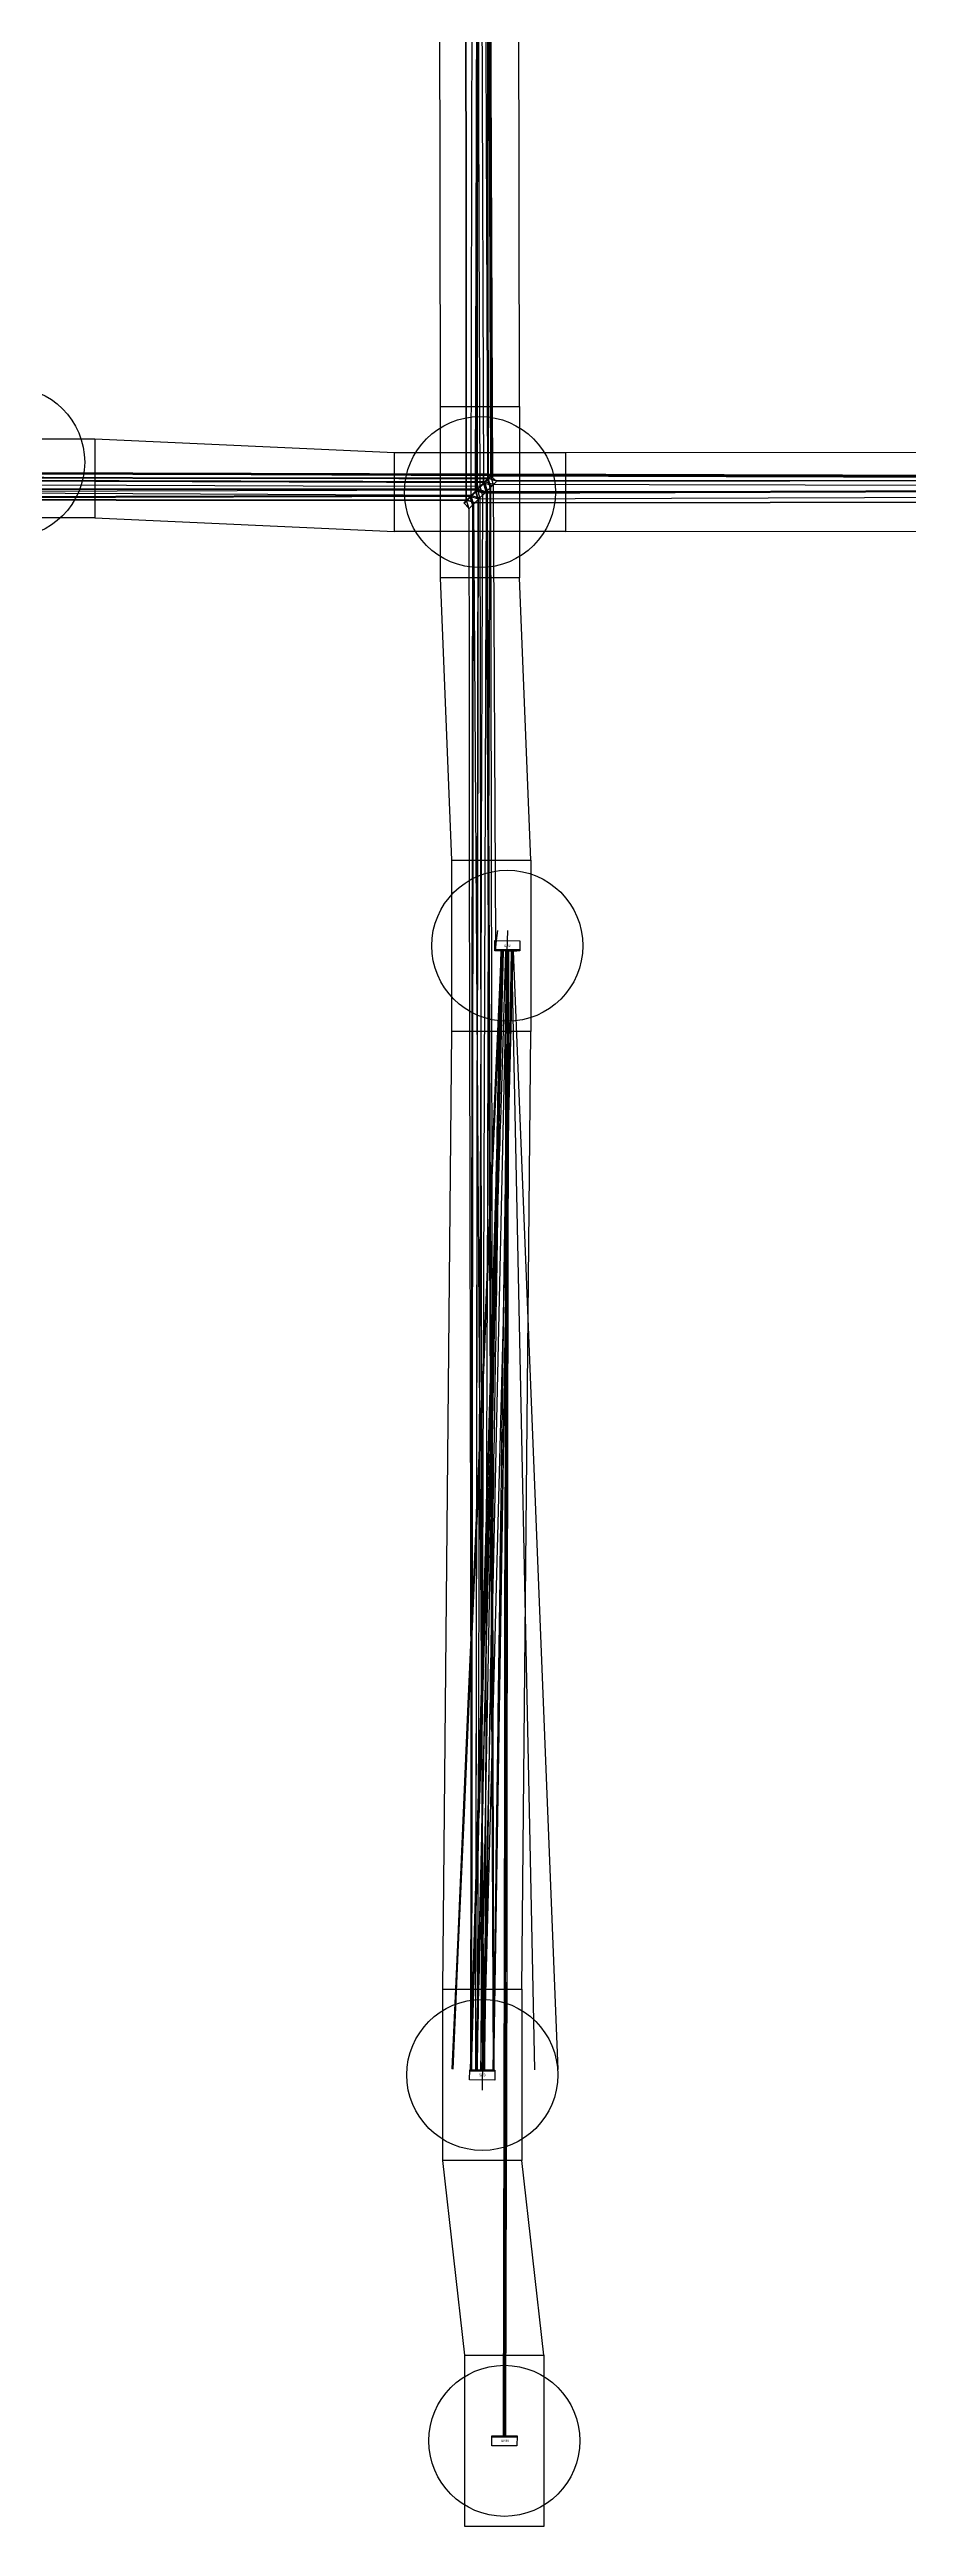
# Model space of a CAD drawing. Header units: millimetres. Extents: x 0 to 3047020, y 0 to 3043599.
# Drawn here: x 16114 to 24646, y 0 to 24592 of the extents above; entities that cross this region are included whole.
import ezdxf

# ---------------------------------------------------------------- set-up
doc = ezdxf.new("R2010")
doc.units = ezdxf.units.MM
for name, color, linetype in [('main_beam', 1, 'Continuous'), ('main_beam_width', 6, 'Continuous'), ('Mirrors', 7, 'Continuous'), ('poxpoy_beam', 5, 'Continuous'), ('poxpoy_beam_width', 4, 'Continuous'), ('stray_beam', 3, 'Continuous'), ('text', 7, 'Continuous'), ('Vacuum', 7, 'Continuous')]:
    doc.layers.add(name, color=color, linetype=linetype)
doc.styles.add('VCDSTYLE03', font='txt')

msp = doc.modelspace()

# ---------------------------------------------------------------- linework, layer by layer
at = {"layer": 'main_beam', "color": 5}
for p, q in [((20348, 43298), (20362, 20226)), ((20348, 43298), (20362, 20226)), ((20362, 20226), (20348, 43298)), ((20362, 20226), (4598, 20234)), ((20362, 20226), (4598, 20234)), ((20362, 20226), (4598, 20234)), ((20362, 20226), (4598, 20234)), ((4598, 20234), (20362, 20226)), ((20362, 20226), (20387, 20138)), ((20450, 20201), (20362, 20226)), ((20362, 20226), (20387, 20138)), ((20450, 20201), (20362, 20226)), ((20362, 20226), (20387, 20138)), ((20362, 20226), (20387, 20138)), ((20362, 20226), (20450, 20201)), ((46719, 20217), (20450, 20201)), ((46719, 20217), (20450, 20201)), ((20450, 20201), (46719, 20217)), ((20387, 20138), (20414, 4532)), ((20387, 20138), (20414, 4532)), ((20387, 20138), (20414, 4532)), ((20387, 20138), (20414, 4532)), ((20414, 4532), (20661, 15641)), ((20414, 4532), (20661, 15641)), ((20414, 4532), (20661, 15641)), ((20414, 4532), (20661, 15641)), ((20661, 15641), (20633, 900)), ((20661, 15641), (20633, 900)), ((20661, 15641), (20633, 900)), ((20661, 15641), (20633, 900))]:
    msp.add_line(p, q, dxfattribs=at)
at = {"layer": 'main_beam_width', "color": 2}
for points in [[(20242, 43298), (20244, 40723), (20245, 38147), (20246, 35572), (20247, 32996), (20249, 30420), (20250, 27845), (20251, 25269), (20253, 22694), (20254, 20118)], [(20254, 20118), (20253, 22694), (20251, 25269), (20250, 27845), (20249, 30420), (20247, 32996), (20246, 35572), (20245, 38147), (20244, 40723), (20242, 43298)], [(20243, 43298), (20244, 40723), (20245, 38147), (20246, 35572), (20248, 32996), (20249, 30421), (20250, 27845), (20251, 25269), (20253, 22694), (20254, 20118)], [(20454, 43298), (20456, 40747), (20458, 38195), (20460, 35644), (20461, 33092), (20463, 30541), (20465, 27989), (20467, 25438), (20468, 22886), (20470, 20334)], [(20455, 43298), (20456, 40747), (20458, 38195), (20460, 35644), (20462, 33092), (20463, 30541), (20465, 27989), (20467, 25438), (20469, 22886), (20470, 20335)], [(20470, 20335), (20469, 22886), (20467, 25438), (20465, 27989), (20463, 30541), (20462, 33092), (20460, 35644), (20458, 38195), (20456, 40747), (20455, 43298)], [(20471, 20335), (18707, 20336), (16943, 20337), (15180, 20338), (13416, 20339), (11652, 20340), (9888, 20341), (8125, 20342), (6361, 20344), (4597, 20345)], [(20470, 20334), (18707, 20336), (16943, 20337), (15179, 20338), (13416, 20339), (11652, 20340), (9888, 20341), (8125, 20342), (6361, 20343), (4597, 20344)], [(20470, 20335), (18707, 20336), (16943, 20337), (15179, 20338), (13416, 20339), (11652, 20340), (9888, 20341), (8125, 20342), (6361, 20343), (4597, 20344)], [(20470, 20335), (18707, 20336), (16943, 20337), (15179, 20338), (13416, 20339), (11652, 20340), (9888, 20341), (8125, 20342), (6361, 20343), (4597, 20344)], [(4597, 20344), (6361, 20343), (8125, 20342), (9888, 20341), (11652, 20340), (13416, 20339), (15179, 20338), (16943, 20337), (18707, 20336), (20470, 20335)], [(20559, 20310), (20549, 20312), (20539, 20315), (20529, 20318), (20520, 20321), (20510, 20323), (20500, 20326), (20490, 20329), (20480, 20332), (20470, 20335)], [(20470, 20335), (20473, 20325), (20476, 20315), (20479, 20305), (20482, 20295), (20484, 20286), (20487, 20276), (20490, 20266), (20493, 20256), (20495, 20246)], [(20470, 20335), (20473, 20325), (20476, 20315), (20479, 20305), (20482, 20295), (20484, 20286), (20487, 20276), (20490, 20266), (20493, 20256), (20495, 20246)], [(20470, 20335), (20480, 20332), (20490, 20329), (20500, 20326), (20510, 20324), (20520, 20321), (20529, 20318), (20539, 20315), (20549, 20312), (20559, 20310)], [(20470, 20334), (20473, 20325), (20476, 20315), (20479, 20305), (20481, 20295), (20484, 20285), (20487, 20276), (20490, 20266), (20493, 20256), (20495, 20246)], [(20559, 20310), (20549, 20313), (20540, 20315), (20530, 20318), (20520, 20321), (20510, 20324), (20500, 20327), (20490, 20329), (20481, 20332), (20471, 20335)], [(20471, 20335), (20474, 20325), (20476, 20315), (20479, 20306), (20482, 20296), (20485, 20286), (20487, 20276), (20490, 20266), (20493, 20256), (20496, 20247)], [(20495, 20246), (20498, 18500), (20502, 16754), (20505, 15008), (20508, 13262), (20511, 11516), (20514, 9770), (20517, 8024), (20520, 6278), (20523, 4532)], [(20495, 20246), (20499, 18500), (20502, 16754), (20505, 15008), (20508, 13262), (20511, 11516), (20514, 9770), (20517, 8024), (20520, 6278), (20524, 4532)], [(20495, 20246), (20499, 18500), (20502, 16754), (20505, 15008), (20508, 13262), (20511, 11516), (20514, 9770), (20517, 8024), (20520, 6278), (20524, 4532)], [(20496, 20247), (20499, 18501), (20502, 16754), (20505, 15008), (20508, 13262), (20511, 11516), (20515, 9770), (20518, 8024), (20521, 6278), (20524, 4532)], [(46719, 20323), (43813, 20321), (40906, 20320), (37999, 20319), (35093, 20317), (32186, 20316), (29279, 20314), (26373, 20313), (23466, 20311), (20559, 20310)], [(46719, 20322), (43813, 20321), (40906, 20320), (37999, 20318), (35092, 20317), (32186, 20315), (29279, 20314), (26372, 20312), (23466, 20311), (20559, 20310)], [(20559, 20310), (23466, 20311), (26372, 20312), (29279, 20314), (32186, 20315), (35092, 20317), (37999, 20318), (40906, 20320), (43813, 20321), (46719, 20322)], [(20254, 20118), (18515, 20119), (16775, 20120), (15036, 20120), (13297, 20121), (11557, 20122), (9818, 20123), (8079, 20123), (6339, 20124), (4600, 20125)], [(20254, 20118), (18515, 20119), (16775, 20120), (15036, 20120), (13297, 20121), (11557, 20122), (9818, 20122), (8079, 20123), (6339, 20124), (4600, 20125)], [(20254, 20118), (18515, 20119), (16775, 20120), (15036, 20120), (13297, 20121), (11557, 20122), (9818, 20122), (8079, 20123), (6339, 20124), (4600, 20125)], [(4600, 20125), (6339, 20124), (8079, 20123), (9818, 20122), (11557, 20122), (13297, 20121), (15036, 20120), (16775, 20119), (18515, 20119), (20254, 20118)], [(20254, 20118), (18514, 20118), (16775, 20119), (15036, 20120), (13296, 20121), (11557, 20121), (9818, 20122), (8078, 20123), (6339, 20123), (4600, 20124)], [(20254, 20118), (20257, 20108), (20260, 20099), (20262, 20089), (20265, 20079), (20268, 20069), (20271, 20060), (20273, 20050), (20276, 20040), (20279, 20030)], [(20342, 20093), (20332, 20096), (20322, 20098), (20312, 20101), (20302, 20104), (20293, 20107), (20283, 20109), (20273, 20112), (20263, 20115), (20254, 20118)], [(20254, 20118), (20256, 20108), (20259, 20098), (20262, 20088), (20265, 20079), (20267, 20069), (20270, 20059), (20273, 20049), (20276, 20040), (20278, 20030)], [(20342, 20093), (20332, 20096), (20322, 20099), (20313, 20101), (20303, 20104), (20293, 20107), (20283, 20110), (20273, 20113), (20264, 20115), (20254, 20118)], [(20254, 20118), (20257, 20108), (20259, 20099), (20262, 20089), (20265, 20079), (20268, 20069), (20271, 20060), (20273, 20050), (20276, 20040), (20279, 20030)], [(20254, 20118), (20257, 20108), (20259, 20099), (20262, 20089), (20265, 20079), (20268, 20069), (20270, 20060), (20273, 20050), (20276, 20040), (20279, 20030)], [(20254, 20118), (20264, 20115), (20273, 20113), (20283, 20110), (20293, 20107), (20303, 20104), (20313, 20101), (20322, 20099), (20332, 20096), (20342, 20093)], [(20278, 20030), (20281, 18308), (20284, 16586), (20287, 14865), (20289, 13143), (20292, 11421), (20295, 9699), (20298, 7977), (20300, 6256), (20303, 4534)], [(20279, 20030), (20282, 18309), (20284, 16587), (20287, 14865), (20290, 13143), (20293, 11421), (20295, 9699), (20298, 7977), (20301, 6256), (20304, 4534)], [(20279, 20030), (20282, 18308), (20284, 16587), (20287, 14865), (20290, 13143), (20293, 11421), (20295, 9699), (20298, 7977), (20301, 6256), (20304, 4534)], [(20279, 20030), (20282, 18308), (20284, 16587), (20287, 14865), (20290, 13143), (20292, 11421), (20295, 9699), (20298, 7977), (20301, 6256), (20303, 4534)], [(46719, 20111), (43788, 20109), (40857, 20107), (37927, 20105), (34996, 20103), (32065, 20101), (29134, 20099), (26203, 20097), (23272, 20095), (20342, 20093)], [(46719, 20111), (43788, 20109), (40858, 20107), (37927, 20105), (34996, 20103), (32065, 20101), (29134, 20099), (26204, 20097), (23273, 20095), (20342, 20093)], [(20342, 20093), (23273, 20095), (26203, 20097), (29134, 20099), (32065, 20101), (34996, 20103), (37927, 20105), (40858, 20107), (43788, 20109), (46719, 20111)], [(20303, 4534), (20307, 4646), (20310, 4758), (20314, 4870), (20317, 4983), (20321, 5095), (20324, 5207), (20327, 5319), (20331, 5431), (20334, 5544), (20338, 5656), (20341, 5768), (20345, 5880), (20348, 5992), (20352, 6105), (20355, 6217), (20359, 6329), (20362, 6441), (20366, 6553), (20369, 6666), (20373, 6778), (20376, 6890), (20380, 7002), (20383, 7114), (20387, 7227), (20390, 7339), (20394, 7451), (20397, 7563), (20401, 7675), (20404, 7788), (20408, 7900), (20411, 8012), (20415, 8124), (20418, 8236), (20422, 8349), (20425, 8461), (20428, 8573), (20432, 8685), (20435, 8797), (20439, 8909), (20442, 9022), (20446, 9134), (20449, 9246), (20453, 9358), (20456, 9470), (20460, 9583), (20463, 9695), (20467, 9807), (20470, 9919), (20474, 10031), (20477, 10144), (20481, 10256), (20484, 10368), (20488, 10480), (20491, 10592), (20495, 10705), (20498, 10817), (20502, 10929), (20505, 11041), (20509, 11153), (20512, 11266), (20516, 11378), (20519, 11490), (20522, 11602), (20526, 11714), (20529, 11827), (20533, 11939), (20536, 12051), (20540, 12163), (20543, 12275), (20547, 12388), (20550, 12500), (20554, 12612), (20557, 12724), (20561, 12836), (20564, 12949), (20568, 13061), (20571, 13173), (20575, 13285), (20578, 13397), (20582, 13510), (20585, 13622), (20589, 13734), (20592, 13846), (20596, 13958), (20599, 14071), (20603, 14183), (20606, 14295), (20610, 14407), (20613, 14519), (20616, 14632), (20620, 14744), (20623, 14856), (20627, 14968), (20630, 15080), (20634, 15193), (20637, 15305), (20641, 15417), (20644, 15529), (20648, 15641)], [(20303, 4534), (20307, 4646), (20310, 4758), (20314, 4870), (20317, 4983), (20321, 5095), (20324, 5207), (20328, 5319), (20331, 5431), (20335, 5544), (20338, 5656), (20342, 5768), (20345, 5880), (20349, 5992), (20352, 6105), (20356, 6217), (20359, 6329), (20363, 6441), (20366, 6553), (20370, 6666), (20373, 6778), (20377, 6890), (20380, 7002), (20383, 7114), (20387, 7227), (20390, 7339), (20394, 7451), (20397, 7563), (20401, 7675), (20404, 7788), (20408, 7900), (20411, 8012), (20415, 8124), (20418, 8236), (20422, 8349), (20425, 8461), (20429, 8573), (20432, 8685), (20436, 8797), (20439, 8909), (20443, 9022), (20446, 9134), (20450, 9246), (20453, 9358), (20457, 9470), (20460, 9583), (20463, 9695), (20467, 9807), (20470, 9919), (20474, 10031), (20477, 10144), (20481, 10256), (20484, 10368), (20488, 10480), (20491, 10592), (20495, 10705), (20498, 10817), (20502, 10929), (20505, 11041), (20509, 11153), (20512, 11266), (20516, 11378), (20519, 11490), (20523, 11602), (20526, 11714), (20530, 11827), (20533, 11939), (20537, 12051), (20540, 12163), (20544, 12275), (20547, 12388), (20550, 12500), (20554, 12612), (20557, 12724), (20561, 12836), (20564, 12949), (20568, 13061), (20571, 13173), (20575, 13285), (20578, 13397), (20582, 13510), (20585, 13622), (20589, 13734), (20592, 13846), (20596, 13958), (20599, 14071), (20603, 14183), (20606, 14295), (20610, 14407), (20613, 14519), (20617, 14632), (20620, 14744), (20624, 14856), (20627, 14968), (20630, 15080), (20634, 15193), (20637, 15305), (20641, 15417), (20644, 15529), (20648, 15641)], [(20304, 4534), (20307, 4646), (20311, 4758), (20314, 4870), (20318, 4983), (20321, 5095), (20324, 5207), (20328, 5319), (20331, 5431), (20335, 5544), (20338, 5656), (20342, 5768), (20345, 5880), (20349, 5992), (20352, 6105), (20356, 6217), (20359, 6329), (20363, 6441), (20366, 6553), (20370, 6666), (20373, 6778), (20377, 6890), (20380, 7002), (20384, 7114), (20387, 7227), (20391, 7339), (20394, 7451), (20398, 7563), (20401, 7675), (20404, 7788), (20408, 7900), (20411, 8012), (20415, 8124), (20418, 8236), (20422, 8349), (20425, 8461), (20429, 8573), (20432, 8685), (20436, 8797), (20439, 8909), (20443, 9022), (20446, 9134), (20450, 9246), (20453, 9358), (20457, 9470), (20460, 9583), (20464, 9695), (20467, 9807), (20471, 9919), (20474, 10031), (20477, 10144), (20481, 10256), (20484, 10368), (20488, 10480), (20491, 10592), (20495, 10705), (20498, 10817), (20502, 10929), (20505, 11041), (20509, 11153), (20512, 11266), (20516, 11378), (20519, 11490), (20523, 11602), (20526, 11714), (20530, 11827), (20533, 11939), (20537, 12051), (20540, 12163), (20544, 12275), (20547, 12388), (20551, 12500), (20554, 12612), (20557, 12724), (20561, 12836), (20564, 12949), (20568, 13061), (20571, 13173), (20575, 13285), (20578, 13397), (20582, 13510), (20585, 13622), (20589, 13734), (20592, 13846), (20596, 13958), (20599, 14071), (20603, 14183), (20606, 14295), (20610, 14407), (20613, 14519), (20617, 14632), (20620, 14744), (20624, 14856), (20627, 14968), (20630, 15080), (20634, 15193), (20637, 15305), (20641, 15417), (20644, 15529), (20648, 15641)], [(20304, 4534), (20307, 4646), (20310, 4758), (20314, 4870), (20317, 4983), (20321, 5095), (20324, 5207), (20328, 5319), (20331, 5431), (20335, 5544), (20338, 5656), (20342, 5768), (20345, 5880), (20349, 5992), (20352, 6105), (20356, 6217), (20359, 6329), (20363, 6441), (20366, 6553), (20370, 6666), (20373, 6778), (20377, 6890), (20380, 7002), (20384, 7114), (20387, 7227), (20390, 7339), (20394, 7451), (20397, 7563), (20401, 7675), (20404, 7788), (20408, 7900), (20411, 8012), (20415, 8124), (20418, 8236), (20422, 8349), (20425, 8461), (20429, 8573), (20432, 8685), (20436, 8797), (20439, 8909), (20443, 9022), (20446, 9134), (20450, 9246), (20453, 9358), (20457, 9470), (20460, 9583), (20464, 9695), (20467, 9807), (20470, 9919), (20474, 10031), (20477, 10144), (20481, 10256), (20484, 10368), (20488, 10480), (20491, 10592), (20495, 10705), (20498, 10817), (20502, 10929), (20505, 11041), (20509, 11153), (20512, 11266), (20516, 11378), (20519, 11490), (20523, 11602), (20526, 11714), (20530, 11827), (20533, 11939), (20537, 12051), (20540, 12163), (20544, 12275), (20547, 12388), (20550, 12500), (20554, 12612), (20557, 12724), (20561, 12836), (20564, 12949), (20568, 13061), (20571, 13173), (20575, 13285), (20578, 13397), (20582, 13510), (20585, 13622), (20589, 13734), (20592, 13846), (20596, 13958), (20599, 14071), (20603, 14183), (20606, 14295), (20610, 14407), (20613, 14519), (20617, 14632), (20620, 14744), (20624, 14856), (20627, 14968), (20630, 15080), (20634, 15193), (20637, 15305), (20641, 15417), (20644, 15529), (20648, 15641)], [(20523, 4532), (20525, 4644), (20526, 4756), (20528, 4868), (20529, 4980), (20531, 5093), (20533, 5205), (20534, 5317), (20536, 5429), (20537, 5541), (20539, 5654), (20540, 5766), (20542, 5878), (20543, 5990), (20545, 6103), (20546, 6215), (20548, 6327), (20549, 6439), (20551, 6551), (20552, 6664), (20554, 6776), (20555, 6888), (20557, 7000), (20558, 7113), (20560, 7225), (20561, 7337), (20563, 7449), (20564, 7561), (20566, 7674), (20567, 7786), (20569, 7898), (20570, 8010), (20572, 8122), (20574, 8235), (20575, 8347), (20577, 8459), (20578, 8571), (20580, 8684), (20581, 8796), (20583, 8908), (20584, 9020), (20586, 9132), (20587, 9245), (20589, 9357), (20590, 9469), (20592, 9581), (20593, 9694), (20595, 9806), (20596, 9918), (20598, 10030), (20599, 10142), (20601, 10255), (20602, 10367), (20604, 10479), (20605, 10591), (20607, 10703), (20608, 10816), (20610, 10928), (20612, 11040), (20613, 11152), (20615, 11265), (20616, 11377), (20618, 11489), (20619, 11601), (20621, 11713), (20622, 11826), (20624, 11938), (20625, 12050), (20627, 12162), (20628, 12275), (20630, 12387), (20631, 12499), (20633, 12611), (20634, 12723), (20636, 12836), (20637, 12948), (20639, 13060), (20640, 13172), (20642, 13284), (20643, 13397), (20645, 13509), (20646, 13621), (20648, 13733), (20649, 13846), (20651, 13958), (20653, 14070), (20654, 14182), (20656, 14294), (20657, 14407), (20659, 14519), (20660, 14631), (20662, 14743), (20663, 14856), (20665, 14968), (20666, 15080), (20668, 15192), (20669, 15304), (20671, 15417), (20672, 15529), (20674, 15641)], [(20524, 4532), (20525, 4644), (20527, 4756), (20528, 4868), (20530, 4980), (20531, 5093), (20533, 5205), (20535, 5317), (20536, 5429), (20538, 5541), (20539, 5654), (20541, 5766), (20542, 5878), (20544, 5990), (20545, 6103), (20547, 6215), (20548, 6327), (20550, 6439), (20551, 6551), (20553, 6664), (20554, 6776), (20556, 6888), (20557, 7000), (20559, 7113), (20560, 7225), (20562, 7337), (20563, 7449), (20565, 7561), (20566, 7674), (20568, 7786), (20569, 7898), (20571, 8010), (20572, 8122), (20574, 8235), (20575, 8347), (20577, 8459), (20578, 8571), (20580, 8684), (20581, 8796), (20583, 8908), (20584, 9020), (20586, 9132), (20588, 9245), (20589, 9357), (20591, 9469), (20592, 9581), (20594, 9694), (20595, 9806), (20597, 9918), (20598, 10030), (20600, 10142), (20601, 10255), (20603, 10367), (20604, 10479), (20606, 10591), (20607, 10703), (20609, 10816), (20610, 10928), (20612, 11040), (20613, 11152), (20615, 11265), (20616, 11377), (20618, 11489), (20619, 11601), (20621, 11713), (20622, 11826), (20624, 11938), (20625, 12050), (20627, 12162), (20628, 12275), (20630, 12387), (20631, 12499), (20633, 12611), (20634, 12723), (20636, 12836), (20638, 12948), (20639, 13060), (20641, 13172), (20642, 13284), (20644, 13397), (20645, 13509), (20647, 13621), (20648, 13733), (20650, 13846), (20651, 13958), (20653, 14070), (20654, 14182), (20656, 14294), (20657, 14407), (20659, 14519), (20660, 14631), (20662, 14743), (20663, 14856), (20665, 14968), (20666, 15080), (20668, 15192), (20669, 15304), (20671, 15417), (20672, 15529), (20674, 15641)], [(20524, 4532), (20525, 4644), (20527, 4756), (20528, 4868), (20530, 4980), (20531, 5093), (20533, 5205), (20534, 5317), (20536, 5429), (20537, 5541), (20539, 5654), (20540, 5766), (20542, 5878), (20543, 5990), (20545, 6103), (20546, 6215), (20548, 6327), (20549, 6439), (20551, 6551), (20552, 6664), (20554, 6776), (20555, 6888), (20557, 7000), (20558, 7113), (20560, 7225), (20561, 7337), (20563, 7449), (20564, 7561), (20566, 7674), (20568, 7786), (20569, 7898), (20571, 8010), (20572, 8122), (20574, 8235), (20575, 8347), (20577, 8459), (20578, 8571), (20580, 8684), (20581, 8796), (20583, 8908), (20584, 9020), (20586, 9132), (20587, 9245), (20589, 9357), (20590, 9469), (20592, 9581), (20593, 9694), (20595, 9806), (20596, 9918), (20598, 10030), (20599, 10142), (20601, 10255), (20602, 10367), (20604, 10479), (20605, 10591), (20607, 10703), (20609, 10816), (20610, 10928), (20612, 11040), (20613, 11152), (20615, 11265), (20616, 11377), (20618, 11489), (20619, 11601), (20621, 11713), (20622, 11826), (20624, 11938), (20625, 12050), (20627, 12162), (20628, 12275), (20630, 12387), (20631, 12499), (20633, 12611), (20634, 12723), (20636, 12836), (20637, 12948), (20639, 13060), (20640, 13172), (20642, 13284), (20643, 13397), (20645, 13509), (20646, 13621), (20648, 13733), (20650, 13846), (20651, 13958), (20653, 14070), (20654, 14182), (20656, 14294), (20657, 14407), (20659, 14519), (20660, 14631), (20662, 14743), (20663, 14856), (20665, 14968), (20666, 15080), (20668, 15192), (20669, 15304), (20671, 15417), (20672, 15529), (20674, 15641)], [(20524, 4532), (20525, 4644), (20527, 4756), (20528, 4868), (20530, 4980), (20531, 5093), (20533, 5205), (20534, 5317), (20536, 5429), (20537, 5541), (20539, 5654), (20540, 5766), (20542, 5878), (20543, 5990), (20545, 6103), (20546, 6215), (20548, 6327), (20549, 6439), (20551, 6551), (20552, 6664), (20554, 6776), (20555, 6888), (20557, 7000), (20558, 7113), (20560, 7225), (20562, 7337), (20563, 7449), (20565, 7561), (20566, 7674), (20568, 7786), (20569, 7898), (20571, 8010), (20572, 8122), (20574, 8235), (20575, 8347), (20577, 8459), (20578, 8571), (20580, 8684), (20581, 8796), (20583, 8908), (20584, 9020), (20586, 9132), (20587, 9245), (20589, 9357), (20590, 9469), (20592, 9581), (20593, 9694), (20595, 9806), (20596, 9918), (20598, 10030), (20599, 10142), (20601, 10255), (20602, 10367), (20604, 10479), (20606, 10591), (20607, 10703), (20609, 10816), (20610, 10928), (20612, 11040), (20613, 11152), (20615, 11265), (20616, 11377), (20618, 11489), (20619, 11601), (20621, 11713), (20622, 11826), (20624, 11938), (20625, 12050), (20627, 12162), (20628, 12275), (20630, 12387), (20631, 12499), (20633, 12611), (20634, 12723), (20636, 12836), (20637, 12948), (20639, 13060), (20640, 13172), (20642, 13284), (20643, 13397), (20645, 13509), (20647, 13621), (20648, 13733), (20650, 13846), (20651, 13958), (20653, 14070), (20654, 14182), (20656, 14294), (20657, 14407), (20659, 14519), (20660, 14631), (20662, 14743), (20663, 14856), (20665, 14968), (20666, 15080), (20668, 15192), (20669, 15304), (20671, 15417), (20672, 15529), (20674, 15641)], [(20648, 15641), (20645, 14003), (20642, 12366), (20639, 10728), (20635, 9090), (20632, 7452), (20629, 5814), (20626, 4176), (20623, 2538), (20620, 900)], [(20648, 15641), (20645, 14003), (20642, 12366), (20639, 10728), (20635, 9090), (20632, 7452), (20629, 5814), (20626, 4176), (20623, 2538), (20620, 900)], [(20648, 15641), (20645, 14003), (20642, 12366), (20639, 10728), (20636, 9090), (20632, 7452), (20629, 5814), (20626, 4176), (20623, 2538), (20620, 900)], [(20648, 15641), (20645, 14003), (20642, 12366), (20639, 10728), (20635, 9090), (20632, 7452), (20629, 5814), (20626, 4176), (20623, 2538), (20620, 900)], [(20674, 15641), (20671, 14003), (20667, 12365), (20664, 10727), (20661, 9089), (20658, 7452), (20655, 5814), (20652, 4176), (20648, 2538), (20645, 900)], [(20674, 15641), (20671, 14003), (20667, 12365), (20664, 10727), (20661, 9089), (20658, 7452), (20655, 5814), (20652, 4176), (20648, 2538), (20645, 900)], [(20674, 15641), (20671, 14003), (20667, 12365), (20664, 10727), (20661, 9089), (20658, 7452), (20655, 5814), (20651, 4176), (20648, 2538), (20645, 900)], [(20674, 15641), (20671, 14003), (20667, 12365), (20664, 10727), (20661, 9089), (20658, 7452), (20655, 5814), (20652, 4176), (20648, 2538), (20645, 900)]]:
    msp.add_lwpolyline(points, dxfattribs=at)
at = {"layer": 'Mirrors', "color": 5}
for p, q in [((20228, 20092), (20496, 20361)), ((20233, 20086), (20502, 20355)), ((20553, 20304), (20284, 20036)), ((20496, 20361), (20553, 20304)), ((20284, 20036), (20228, 20092)), ((20536, 15645), (20537, 15745)), ((20537, 15745), (20787, 15743)), ((20787, 15743), (20786, 15642)), ((20786, 15652), (20536, 15655)), ((20287, 4433), (20289, 4534)), ((20537, 4432), (20287, 4433)), ((20288, 4524), (20538, 4521)), ((20539, 4531), (20537, 4432)), ((20507, 800), (20508, 900)), ((20507, 890), (20757, 890)), ((20757, 800), (20507, 800)), ((20758, 900), (20757, 800))]:
    msp.add_line(p, q, dxfattribs=at)
for points in [[(20786, 15642), (20782, 15642), (20777, 15642), (20773, 15642), (20769, 15642), (20764, 15642), (20760, 15642), (20756, 15642), (20751, 15641), (20747, 15641), (20743, 15641), (20738, 15641), (20734, 15641), (20730, 15641), (20726, 15641), (20721, 15641), (20717, 15641), (20713, 15641), (20708, 15641), (20704, 15641), (20700, 15641), (20695, 15641), (20691, 15641), (20687, 15641), (20682, 15641), (20678, 15641), (20674, 15641), (20669, 15641), (20665, 15641), (20661, 15641), (20657, 15641), (20652, 15641), (20648, 15641), (20644, 15641), (20639, 15642), (20635, 15642), (20631, 15642), (20626, 15642), (20622, 15642), (20618, 15642), (20613, 15642), (20609, 15642), (20605, 15642), (20601, 15643), (20596, 15643), (20592, 15643), (20588, 15643), (20583, 15643), (20579, 15643), (20575, 15643), (20570, 15644), (20566, 15644), (20562, 15644), (20557, 15644), (20553, 15644), (20549, 15645), (20545, 15645), (20540, 15645), (20536, 15645)], [(20289, 4534), (20293, 4534), (20297, 4534), (20301, 4534), (20306, 4534), (20310, 4534), (20314, 4534), (20319, 4534), (20323, 4534), (20327, 4533), (20332, 4533), (20336, 4533), (20340, 4533), (20345, 4533), (20349, 4533), (20353, 4533), (20357, 4533), (20362, 4533), (20366, 4533), (20370, 4533), (20375, 4533), (20379, 4533), (20383, 4533), (20388, 4533), (20392, 4533), (20396, 4533), (20401, 4533), (20405, 4533), (20409, 4532), (20414, 4532), (20418, 4532), (20422, 4532), (20426, 4532), (20431, 4532), (20435, 4532), (20439, 4532), (20444, 4532), (20448, 4532), (20452, 4532), (20457, 4532), (20461, 4532), (20465, 4532), (20470, 4532), (20474, 4532), (20478, 4532), (20482, 4532), (20487, 4532), (20491, 4532), (20495, 4532), (20500, 4532), (20504, 4532), (20508, 4532), (20513, 4532), (20517, 4532), (20521, 4532), (20526, 4532), (20530, 4532), (20534, 4531), (20539, 4531)], [(20508, 900), (20512, 900), (20516, 900), (20520, 900), (20525, 900), (20529, 900), (20533, 900), (20538, 900), (20542, 900), (20546, 900), (20551, 900), (20555, 900), (20559, 900), (20564, 900), (20568, 900), (20572, 900), (20576, 900), (20581, 900), (20585, 900), (20589, 900), (20594, 900), (20598, 900), (20602, 900), (20607, 900), (20611, 900), (20615, 900), (20620, 900), (20624, 900), (20628, 900), (20633, 900), (20637, 900), (20641, 900), (20645, 900), (20650, 900), (20654, 900), (20658, 900), (20663, 900), (20667, 900), (20671, 900), (20676, 900), (20680, 900), (20684, 900), (20689, 900), (20693, 900), (20697, 900), (20701, 900), (20706, 900), (20710, 900), (20714, 900), (20719, 900), (20723, 900), (20727, 900), (20732, 900), (20736, 900), (20740, 900), (20745, 900), (20749, 900), (20753, 900), (20758, 900)]]:
    msp.add_lwpolyline(points, dxfattribs=at)
at = {"layer": 'poxpoy_beam', "color": 5}
for p, q in [((20349, 43298), (20426, 20290)), ((20426, 20290), (4597, 20342)), ((20450, 20201), (20399, 4533)), ((20426, 20290), (20451, 20202)), ((20604, 15642), (20115, 4541)), ((20399, 4533), (20604, 15642))]:
    msp.add_line(p, q, dxfattribs=at)
at = {"layer": 'poxpoy_beam_width', "color": 6}
for points in [[(20314, 43298), (20322, 40738), (20330, 38177), (20339, 35616), (20347, 33056), (20355, 30495), (20364, 27935), (20372, 25374), (20380, 22813), (20388, 20253)], [(20384, 43298), (20393, 40746), (20402, 38194), (20411, 35641), (20420, 33089), (20428, 30537), (20437, 27985), (20446, 25432), (20455, 22880), (20463, 20328)], [(20463, 20328), (18701, 20334), (16938, 20340), (15175, 20346), (13412, 20351), (11649, 20357), (9886, 20363), (8123, 20369), (6360, 20375), (4597, 20381)], [(20388, 20253), (18634, 20258), (16879, 20264), (15125, 20269), (13370, 20275), (11616, 20280), (9861, 20286), (8107, 20292), (6352, 20297), (4598, 20303)], [(20388, 20253), (20391, 20243), (20394, 20233), (20397, 20223), (20400, 20214), (20402, 20204), (20405, 20194), (20408, 20184), (20411, 20174), (20414, 20165)], [(20487, 20237), (20481, 18492), (20475, 16747), (20469, 15002), (20464, 13257), (20458, 11512), (20452, 9767), (20447, 8022), (20441, 6277), (20435, 4532)], [(20463, 20328), (20466, 20318), (20469, 20308), (20472, 20298), (20475, 20289), (20477, 20279), (20480, 20269), (20483, 20259), (20486, 20249), (20489, 20240)], [(20414, 20165), (20408, 18428), (20403, 16691), (20397, 14955), (20391, 13218), (20385, 11481), (20379, 9744), (20374, 8007), (20368, 6270), (20362, 4533)], [(20599, 15643), (20545, 14409), (20491, 13176), (20437, 11942), (20382, 10709), (20328, 9475), (20274, 8242), (20220, 7008), (20165, 5775), (20111, 4542)], [(20608, 15642), (20554, 14409), (20499, 13175), (20445, 11942), (20391, 10708), (20337, 9475), (20282, 8242), (20228, 7008), (20174, 5775), (20120, 4541)], [(20362, 4533), (20364, 4645), (20367, 4757), (20369, 4870), (20372, 4982), (20374, 5094), (20376, 5206), (20379, 5319), (20381, 5431), (20384, 5543), (20386, 5655), (20388, 5767), (20391, 5880), (20393, 5992), (20396, 6104), (20398, 6216), (20400, 6328), (20403, 6441), (20405, 6553), (20408, 6665), (20410, 6777), (20412, 6890), (20415, 7002), (20417, 7114), (20420, 7226), (20422, 7338), (20424, 7451), (20427, 7563), (20429, 7675), (20432, 7787), (20434, 7900), (20436, 8012), (20439, 8124), (20441, 8236), (20444, 8348), (20446, 8461), (20448, 8573), (20451, 8685), (20453, 8797), (20456, 8909), (20458, 9022), (20460, 9134), (20463, 9246), (20465, 9358), (20468, 9471), (20470, 9583), (20472, 9695), (20475, 9807), (20477, 9919), (20480, 10032), (20482, 10144), (20484, 10256), (20487, 10368), (20489, 10481), (20492, 10593), (20494, 10705), (20496, 10817), (20499, 10929), (20501, 11042), (20504, 11154), (20506, 11266), (20508, 11378), (20511, 11491), (20513, 11603), (20515, 11715), (20518, 11827), (20520, 11939), (20523, 12052), (20525, 12164), (20527, 12276), (20530, 12388), (20532, 12500), (20535, 12613), (20537, 12725), (20539, 12837), (20542, 12949), (20544, 13062), (20547, 13174), (20549, 13286), (20551, 13398), (20554, 13510), (20556, 13623), (20559, 13735), (20561, 13847), (20563, 13959), (20566, 14072), (20568, 14184), (20571, 14296), (20573, 14408), (20575, 14520), (20578, 14633), (20580, 14745), (20583, 14857), (20585, 14969), (20587, 15081), (20590, 15194), (20592, 15306), (20595, 15418), (20597, 15530), (20599, 15643)], [(20435, 4532), (20437, 4644), (20439, 4757), (20440, 4869), (20442, 4981), (20444, 5093), (20446, 5206), (20447, 5318), (20449, 5430), (20451, 5542), (20453, 5654), (20454, 5767), (20456, 5879), (20458, 5991), (20460, 6103), (20461, 6216), (20463, 6328), (20465, 6440), (20467, 6552), (20468, 6664), (20470, 6777), (20472, 6889), (20474, 7001), (20475, 7113), (20477, 7226), (20479, 7338), (20481, 7450), (20482, 7562), (20484, 7674), (20486, 7787), (20488, 7899), (20489, 8011), (20491, 8123), (20493, 8236), (20495, 8348), (20496, 8460), (20498, 8572), (20500, 8684), (20502, 8797), (20503, 8909), (20505, 9021), (20507, 9133), (20509, 9246), (20510, 9358), (20512, 9470), (20514, 9582), (20515, 9694), (20517, 9807), (20519, 9919), (20521, 10031), (20522, 10143), (20524, 10256), (20526, 10368), (20528, 10480), (20529, 10592), (20531, 10704), (20533, 10817), (20535, 10929), (20536, 11041), (20538, 11153), (20540, 11266), (20542, 11378), (20543, 11490), (20545, 11602), (20547, 11714), (20549, 11827), (20550, 11939), (20552, 12051), (20554, 12163), (20556, 12276), (20557, 12388), (20559, 12500), (20561, 12612), (20563, 12724), (20564, 12837), (20566, 12949), (20568, 13061), (20570, 13173), (20571, 13286), (20573, 13398), (20575, 13510), (20577, 13622), (20578, 13734), (20580, 13847), (20582, 13959), (20584, 14071), (20585, 14183), (20587, 14296), (20589, 14408), (20591, 14520), (20592, 14632), (20594, 14745), (20596, 14857), (20598, 14969), (20599, 15081), (20601, 15193), (20603, 15306), (20605, 15418), (20606, 15530), (20608, 15642)]]:
    msp.add_lwpolyline(points, dxfattribs=at)
at = {"layer": 'stray_beam', "color": 5}
for p, q in [((20348, 43298), (20298, 20163)), ((20347, 20211), (20406, 43298)), ((20349, 43298), (20426, 20290)), ((20349, 20213), (20410, 43298)), ((20349, 20213), (20410, 43298)), ((20349, 43298), (20426, 20290)), ((20355, 20219), (20416, 43298)), ((20357, 20221), (20420, 43298)), ((20357, 20221), (20420, 43298)), ((20407, 43298), (20496, 20360)), ((20411, 43298), (20502, 20356)), ((20411, 43298), (20502, 20356)), ((20417, 43298), (20508, 20349)), ((20421, 43298), (20514, 20343)), ((20421, 43298), (20514, 20343)), ((20435, 20299), (4597, 20350)), ((20426, 20290), (4597, 20342)), ((20426, 20290), (4597, 20342)), ((20299, 20163), (4598, 20250)), ((20299, 20163), (4598, 20250)), ((4599, 20176), (20357, 20221)), ((4599, 20176), (20357, 20221)), ((4599, 20176), (20355, 20219)), ((46719, 20300), (15766, 20390)), ((46719, 20300), (15766, 20390)), ((46719, 20296), (15766, 20383)), ((20496, 20360), (15766, 20378)), ((46719, 20290), (15766, 20377)), ((46719, 20290), (15766, 20377)), ((20372, 20123), (20347, 20211)), ((20347, 20211), (20435, 20186)), ((20374, 20125), (20349, 20213)), ((20349, 20213), (20437, 20188)), ((20374, 20125), (20349, 20213)), ((20349, 20213), (20437, 20188)), ((20355, 20219), (20444, 20195)), ((20357, 20221), (20445, 20196)), ((20357, 20221), (20445, 20196)), ((46719, 20216), (20377, 20128)), ((46719, 20216), (20377, 20128)), ((20450, 20201), (20399, 4533)), ((20450, 20201), (20399, 4533)), ((20426, 20290), (20426, 20382)), ((20426, 20290), (20451, 20202)), ((20426, 20290), (20451, 20202)), ((20450, 20201), (20426, 20290)), ((20426, 20290), (20514, 20265)), ((20523, 20274), (20435, 20299)), ((20435, 20299), (20460, 20211)), ((20435, 20186), (46719, 20285)), ((20437, 20188), (46719, 20289)), ((20437, 20188), (46719, 20289)), ((20444, 20195), (46719, 20296)), ((20445, 20196), (46719, 20300)), ((20445, 20196), (46719, 20300)), ((20451, 20202), (20521, 4532)), ((20451, 20202), (20521, 4532)), ((20460, 20211), (20529, 4532)), ((20496, 20360), (20521, 20272)), ((46719, 20286), (20500, 20357)), ((20521, 20272), (20543, 15745)), ((46719, 20217), (20523, 20274)), ((20298, 20163), (4600, 20127)), ((20289, 20153), (4600, 20118)), ((20289, 20153), (4600, 20118)), ((20377, 20128), (20289, 20153)), ((20289, 20153), (20314, 20065)), ((20377, 20128), (20289, 20153)), ((20289, 20153), (20314, 20065)), ((20314, 20065), (20297, 4534)), ((20314, 20065), (20297, 4534)), ((20298, 20163), (20323, 20075)), ((20387, 20138), (20299, 20163)), ((20299, 20163), (20324, 20076)), ((20299, 20163), (20324, 20076)), ((20387, 20138), (20299, 20163)), ((20387, 20138), (20299, 20163)), ((20387, 20138), (20299, 20163)), ((20323, 20075), (20307, 4534)), ((20324, 20076), (20428, 4532)), ((20349, 4533), (20374, 20125)), ((20349, 4533), (20374, 20125)), ((20349, 4533), (20372, 20123)), ((20543, 15645), (20554, 15745)), ((20543, 15745), (20543, 15645)), ((20554, 15745), (20568, 15844)), ((20661, 15641), (20663, 15744)), ((20661, 15641), (20663, 15744)), ((20661, 15641), (20663, 15744)), ((20661, 15641), (20663, 15744)), ((20663, 15744), (20665, 15846)), ((20663, 15744), (20665, 15846)), ((20663, 15744), (20665, 15846)), ((20663, 15744), (20665, 15846)), ((20604, 15642), (20115, 4541)), ((20604, 15642), (20115, 4541)), ((20297, 4534), (20618, 15642)), ((20297, 4534), (20618, 15642)), ((20307, 4534), (20619, 15642)), ((20618, 15642), (20349, 4533)), ((20618, 15642), (20349, 4533)), ((20619, 15642), (20349, 4533)), ((20399, 4533), (20604, 15642)), ((20399, 4533), (20604, 15642)), ((20428, 4532), (20718, 15641)), ((20521, 4532), (20703, 15641)), ((20521, 4532), (20703, 15641)), ((20529, 4532), (20704, 15641)), ((20703, 15641), (20930, 4532)), ((20703, 15641), (20930, 4532)), ((20704, 15641), (20930, 4532)), ((20718, 15641), (21162, 4537)), ((20414, 4532), (20413, 4433)), ((20414, 4532), (20413, 4433)), ((20414, 4532), (20413, 4433)), ((20414, 4532), (20413, 4433)), ((20413, 4433), (20413, 4333)), ((20413, 4433), (20413, 4333)), ((20413, 4433), (20413, 4333)), ((20413, 4433), (20413, 4333))]:
    msp.add_line(p, q, dxfattribs=at)
at = {"layer": 'Vacuum', "color": 5}
for p, q in [((19998, 21048), (19956, 42023)), ((20783, 21048), (20741, 42023)), ((16564, 20727), (19540, 20591)), ((21240, 20591), (45444, 20609)), ((16564, 19942), (19540, 19806)), ((21240, 19806), (45444, 19824)), ((20109, 16544), (19998, 19348)), ((20894, 16544), (20783, 19348)), ((20021, 5333), (20109, 14844)), ((20806, 5333), (20894, 14844)), ((20240, 1700), (20021, 3633)), ((21025, 1700), (20806, 3633))]:
    msp.add_line(p, q, dxfattribs=at)
for points in [[(19998, 21048), (20783, 21048), (20783, 19348), (19998, 19348), (19998, 21048)], [(14864, 20727), (16564, 20727), (16564, 19942), (14864, 19942), (14864, 20727)], [(19540, 20591), (21240, 20591), (21240, 19806), (19540, 19806), (19540, 20591)], [(20109, 16544), (20894, 16544), (20894, 14844), (20109, 14844), (20109, 16544)], [(20021, 5333), (20806, 5333), (20806, 3633), (20021, 3633), (20021, 5333)], [(20240, 1700), (21025, 1700), (21025, 0), (20240, 0), (20240, 1700)]]:
    msp.add_lwpolyline(points, dxfattribs=at)
for centre in [(15714, 20494), (20390, 20198), (20661, 15694), (20413, 4483), (20632, 850)]:
    msp.add_circle(centre, 750, dxfattribs=at)

# ---------------------------------------------------------------- texts
at = {"layer": 'text', "color": 5, "style": 'VCDSTYLE03', "width": 0.98}
for s, height, p in [('ITMY:r1 P=1.25E-01 ', 1, (20300, 20173)), ('PR3:r1 P=6.24E-02 ', 1, (20345, 20220)), ('PR3:r1 P=1.24E-01 ', 1, (20347, 20222)), ('PR3:r1 P=6.18E-02 ', 1, (20347, 20222)), ('BS:s1 P=6.24E-02 ', 1, (20349, 20201)), ('BS:s1 P=1.24E-01 ', 1, (20351, 20203)), ('BS:s1 P=6.18E-02 ', 1, (20351, 20203)), ('PR3:r1 P=5.00E+02 ', 1, (20352, 20227)), ('ITMY:t1 P=5.00E+02 ', 1, (20363, 20236)), ('ITMY:r2 P=2.49E+02 ', 1, (20363, 20236)), ('BS:s1 P=5.00E+02 ', 1, (20372, 20223)), ('BS:s1 P=2.49E+02 ', 1, (20372, 20223)), ('BS', 20, (20374, 20188)), ('BS:r2 P=1.25E-02 ', 1, (20425, 20372)), ('BS:s2 P=3.12E-02 ', 1, (20426, 20190)), ('ITMY:t2 P=3.96E-11 ', 1, (20427, 20300)), ('ITMY:t2 P=2.48E-01 ', 1, (20427, 20300)), ('ITMY:r3 P=1.24E-01 ', 1, (20427, 20300)), ('BS:s2 P=2.50E-02 ', 1, (20427, 20280)), ('BS:s2 P=6.19E-02 ', 1, (20428, 20192)), ('BS:s2 P=3.09E-02 ', 1, (20428, 20192)), ('BS:s1 P=3.12E-02 ', 1, (20434, 20198)), ('BS:s1 P=6.19E-02 ', 1, (20436, 20200)), ('BS:s1 P=3.09E-02 ', 1, (20436, 20200)), ('BS:s1 P=2.50E+02 ', 1, (20441, 20205)), ('BS:s1 P=1.25E-01 ', 1, (20444, 20295)), ('BS:s1 P=1.98E-11 ', 1, (20449, 20212)), ('BS:s1 P=1.24E-01 ', 1, (20449, 20212)), ('BS:s1 P=6.19E-02 ', 1, (20449, 20212)), ('BS:s2 P=6.25E-02 ', 1, (20458, 20221)), ('ITMX:t1 P=5.00E+02 ', 1, (20461, 20200)), ('ITMX:r2 P=2.49E+02 ', 1, (20461, 20200)), ('ITMY:r2 P=3.10E-02 ', 1, (20497, 20370)), ('ITMY:r2 P=6.16E-02 ', 1, (20503, 20366)), ('ITMY:r2 P=3.08E-02 ', 1, (20503, 20366)), ('BS:s3 P=6.25E-03 ', 1, (20505, 20269)), ('ITMY:r2 P=3.11E-02 ', 1, (20509, 20359)), ('ITMX:r2 P=3.10E-02 ', 1, (20511, 20356)), ('ITMY:r2 P=6.16E-02 ', 1, (20515, 20353)), ('ITMY:r2 P=3.08E-02 ', 1, (20515, 20353)), ('BS:s1 P=1.55E-02 ', 1, (20519, 20281)), ('ITMX:r1 P=1.25E-01 ', 1, (20533, 20273)), ('BS:s1 P=2.48E-01 ', 1, (20298, 20149)), ('BS:s1 P=1.24E-01 ', 1, (20298, 20149)), ('BS:s2 P=2.50E-02 ', 1, (20309, 20160)), ('BS:s3 P=2.50E-02 ', 1, (20309, 20160)), ('BS:s3 P=1.24E-02 ', 1, (20309, 20160)), ('BS:s2 P=1.24E-02 ', 1, (20309, 20160)), ('BS:s2 P=1.24E-01 ', 1, (20312, 20075)), ('BS:s2 P=6.19E-02 ', 1, (20312, 20075)), ('BS:s1 P=6.25E-02 ', 1, (20322, 20084)), ('BS:s3 P=6.25E-03 ', 1, (20323, 20086)), ('BS:s4 P=1.25E-02 ', 1, (20323, 20086)), ('SR3:r1 P=6.24E-02 ', 1, (20371, 20113)), ('SR3:r1 P=1.24E-01 ', 1, (20373, 20115)), ('SR3:r1 P=6.18E-02 ', 1, (20373, 20115)), ('BS:s1 P=2.50E+02 ', 1, (20386, 20148)), ('BS:s2 P=2.50E+02 ', 1, (20386, 20148)), ('BS:s2 P=1.24E+02 ', 1, (20386, 20148)), ('BS:s1 P=1.24E+02 ', 1, (20386, 20148)), ('ITMX:t2 P=2.48E-01 ', 1, (20387, 20127)), ('ITMX:r3 P=1.24E-01 ', 1, (20387, 20127)), ('BS:t1 P=1.55E-02 ', 1, (20544, 15755)), ('SR2:r2 P=1.55E-02 ', 1, (20566, 15834)), ('SR2:t1 P=1.25E-01 ', 1, (20664, 15836)), ('SR2:t1 P=1.25E-01 ', 1, (20664, 15836)), ('SR2:t1 P=6.21E-02 ', 1, (20664, 15836)), ('SR2:t1 P=6.21E-02 ', 1, (20664, 15836)), ('SR2:s1 P=1.55E-02 ', 1, (20544, 15655)), ('SR2:s2 P=1.55E-02 ', 1, (20552, 15735)), ('SR3:r1 P=7.98E-12 ', 1, (20603, 15632)), ('SR3:r1 P=5.00E-02 ', 1, (20603, 15632)), ('SR3:r1 P=2.49E-02 ', 1, (20603, 15632)), ('SR3:r1 P=1.24E-01 ', 1, (20617, 15632)), ('SR3:r1 P=6.19E-02 ', 1, (20617, 15632)), ('SR3:r1 P=6.25E-02 ', 1, (20618, 15632)), ('SR2', 25, (20628, 15681)), ('SR3:r1 P=2.50E+02 ', 1, (20660, 15631)), ('SR3:r1 P=2.50E+02 ', 1, (20660, 15631)), ('SR3:r1 P=1.24E+02 ', 1, (20660, 15631)), ('SR3:r1 P=1.24E+02 ', 1, (20660, 15631)), ('SR2:s1 P=1.25E-01 ', 1, (20662, 15734)), ('SR2:s1 P=1.25E-01 ', 1, (20662, 15734)), ('SR2:s1 P=6.21E-02 ', 1, (20662, 15734)), ('SR2:s1 P=6.21E-02 ', 1, (20662, 15734)), ('SR3:r1 P=1.24E-01 ', 1, (20702, 15631)), ('SR3:r1 P=6.19E-02 ', 1, (20702, 15631)), ('SR3:r1 P=6.24E-02 ', 1, (20703, 15631)), ('SR3:r1 P=1.25E-02 ', 1, (20717, 15631)), ('SR2:r1 P=7.97E-12 ', 1, (20117, 4551)), ('SR2:r1 P=4.99E-02 ', 1, (20117, 4551)), ('SR2:r1 P=2.48E-02 ', 1, (20117, 4551)), ('BS:r2 P=1.24E-01 ', 1, (20298, 4544)), ('BS:r2 P=6.19E-02 ', 1, (20298, 4544)), ('BS:t1 P=6.25E-02 ', 1, (20308, 4544)), ('SR2:r1 P=6.24E-02 ', 1, (20350, 4543)), ('SR2:r1 P=1.24E-01 ', 1, (20351, 4543)), ('SR2:r1 P=6.18E-02 ', 1, (20351, 4543)), ('SR3', 25, (20379, 4470)), ('BS:r1 P=7.98E-12 ', 1, (20400, 4543)), ('BS:r1 P=5.00E-02 ', 1, (20400, 4543)), ('BS:r1 P=2.49E-02 ', 1, (20400, 4543)), ('BS:t1 P=2.50E+02 ', 1, (20415, 4542)), ('BS:r2 P=2.50E+02 ', 1, (20415, 4542)), ('BS:r2 P=1.24E+02 ', 1, (20415, 4542)), ('BS:t1 P=1.24E+02 ', 1, (20415, 4542)), ('SR3:s1 P=2.50E-02 ', 1, (20414, 4443)), ('SR3:s1 P=2.50E-02 ', 1, (20414, 4443)), ('SR3:s1 P=1.24E-02 ', 1, (20414, 4443)), ('SR3:s1 P=1.24E-02 ', 1, (20414, 4443)), ('BS:r3 P=1.25E-02 ', 1, (20429, 4542)), ('BS:t1 P=1.24E-01 ', 1, (20522, 4542)), ('BS:t1 P=6.19E-02 ', 1, (20522, 4542)), ('BS:r2 P=6.24E-02 ', 1, (20530, 4542)), ('SR2:r1 P=1.24E-01 ', 1, (20931, 4542)), ('SR2:r1 P=6.24E-02 ', 1, (20931, 4542)), ('SR2:r1 P=6.19E-02 ', 1, (20931, 4542)), ('SR2:r1 P=1.25E-02 ', 1, (21163, 4547)), ('SR3:t1 P=2.50E-02 ', 1, (20414, 4343)), ('SR3:t1 P=2.50E-02 ', 1, (20414, 4343)), ('SR3:t1 P=1.24E-02 ', 1, (20414, 4343)), ('SR3:t1 P=1.24E-02 ', 1, (20414, 4343)), ('SRM', 25, (20599, 838)), ('SR2:r1 P=2.50E+02 ', 1, (20634, 910)), ('SR2:r1 P=2.50E+02 ', 1, (20634, 910)), ('SR2:r1 P=1.24E+02 ', 1, (20634, 910)), ('SR2:r1 P=1.24E+02 ', 1, (20634, 910))]:
    msp.add_text(s, height=height, dxfattribs=at).set_placement(p)

doc.saveas('drawing.dxf')
